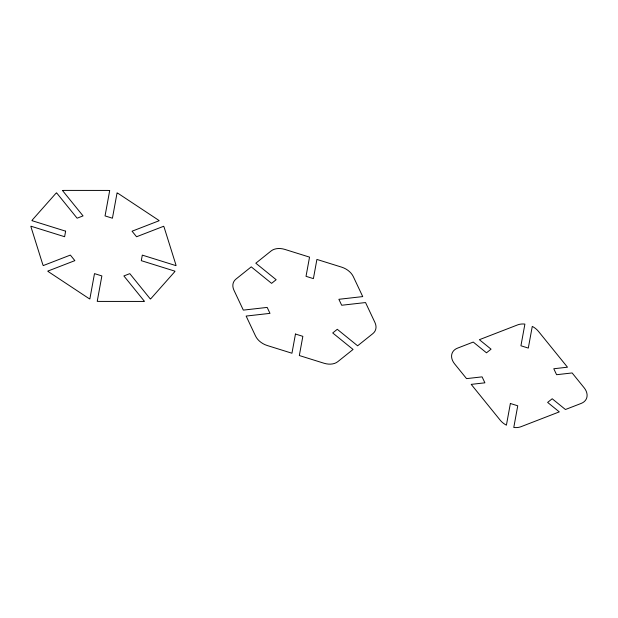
<?xml version="1.0" encoding="UTF-8"?>
<svg xmlns="http://www.w3.org/2000/svg" width="618" height="618" viewBox="0 0 618 618"><rect width="100%" height="100%" fill="white"/><g stroke="black" fill="none" stroke-linecap="round" stroke-linejoin="round"><path stroke-width="0.93" d="M65.624 231.171L64.612 236.717L30.9 226.196A15.574 11.109 24.8 0 0 31.286 227.872L42.58 263.901A15.574 11.109 24.8 0 0 43.245 265.578L70.367 255.079L74.863 260.634L47.74 271.124A15.574 11.109 24.8 0 0 49.463 272.399L87.988 297.891A15.574 11.109 24.8 0 0 89.849 298.988L94.492 273.619L101.87 275.929L97.227 301.29A15.574 11.109 24.8 0 0 99.274 301.414L142.457 301.437A15.574 11.109 24.8 0 0 144.427 301.321L123.878 275.937L129.803 273.643L150.359 299.027A15.574 11.109 24.8 0 0 151.534 297.922L174.083 272.461A15.574 11.109 24.8 0 0 175.01 271.194L141.298 260.665L142.31 255.118L176.022 265.647A15.574 11.109 24.8 0 0 175.636 263.971L164.342 227.942A15.574 11.109 24.8 0 0 163.677 226.265L136.555 236.756L132.059 231.209L159.181 220.711A15.574 11.109 24.8 0 0 157.459 219.444L118.934 193.952A15.574 11.109 24.8 0 0 117.072 192.847L112.43 218.216L105.052 215.914L109.695 190.545A15.574 11.109 24.8 0 0 107.648 190.429L64.465 190.406A15.574 11.109 24.8 0 0 62.495 190.522L83.051 215.898L77.119 218.2L56.562 192.816A15.574 11.109 24.8 0 0 55.388 193.921L32.839 219.375A15.574 11.109 24.8 0 0 31.912 220.641L65.624 231.171M295.466 334.037L291.951 353.233L267.285 345.532A15.574 11.109 24.8 0 1 255.528 335.999L246.134 316.068L269.989 313.365L267.185 307.409L243.33 310.112L233.936 290.182A15.574 11.109 24.8 0 1 235.968 279.089L251.248 266.86L271.588 283.361L276.153 279.707L255.813 263.206L271.086 250.985A15.574 11.109 24.8 0 1 284.875 249.417L309.541 257.127L306.026 276.323L313.403 278.625L316.91 259.429L341.584 267.13A15.574 11.109 24.8 0 1 353.334 276.663L362.727 296.594L338.873 299.297L341.684 305.253L365.539 302.55L374.925 322.48A15.574 11.109 24.8 0 1 372.901 333.573L357.621 345.802L337.281 329.301L332.716 332.955L353.056 349.456L337.783 361.677A15.574 11.109 24.8 0 1 323.994 363.237L299.328 355.535L302.843 336.339L295.466 334.037M510.375 403.492L506.405 425.176A15.574 11.109 24.8 0 1 500.194 420.17L471.202 384.373L484.898 382.82L482.086 376.864L466.551 378.625L454.593 363.863A15.574 11.109 24.8 0 1 457.467 348.166L473.241 342.063L486.49 352.816L491.055 349.162L479.383 339.691L517.629 324.89A15.574 11.109 24.8 0 1 524.898 324.095L520.935 345.779L528.305 348.081L532.276 326.397A15.574 11.109 24.8 0 1 538.487 331.402L567.478 367.2L553.782 368.753L556.594 374.709L572.129 372.948L584.087 387.71A15.574 11.109 24.8 0 1 581.214 403.407L565.439 409.51L552.191 398.757L547.625 402.411L559.298 411.882L521.051 426.683A15.574 11.109 24.8 0 1 513.782 427.478L517.745 405.794L510.375 403.492"/></g></svg>
